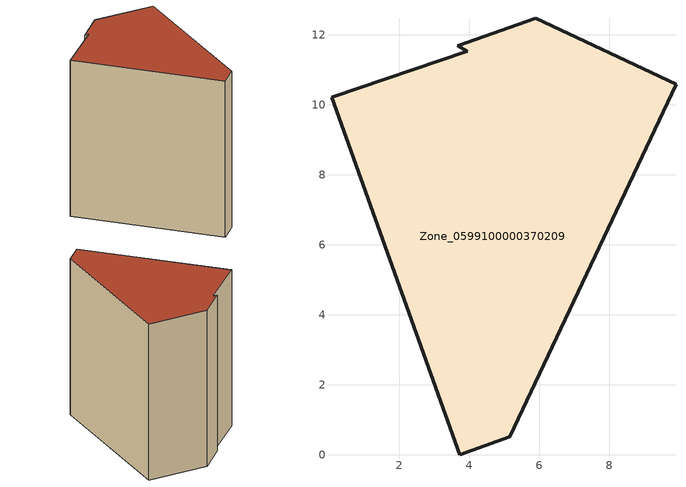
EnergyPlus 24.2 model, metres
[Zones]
Zone_0599100000370209
 floor ground (C_G): 3.73,0 0.06,10.21 3.94,11.53 3.66,11.69 5.89,12.47 9.9,10.58 5.16,0.51 z0.78
 wall outside (C_F): 5.16,0.51 9.9,10.58 5.89,12.47 3.66,11.69 3.94,11.53 0.06,10.21 3.73,0 5.16,0.51 z0.78:12.44
 roof outside (C_R): 0.06,10.21 3.73,0 5.16,0.51 9.9,10.58 5.89,12.47 3.66,11.69 3.94,11.53 z12.44
[BUILDING]
Pand.0599100000370209: North Axis=0; Terrain=City; Loads Convergence Tolerance Value=0.04; Temperature Convergence Tolerance Value=0.4; Solar Distribution=FullExterior; Maximum Number of Warmup Days=25; Minimum Number of Warmup Days=1
[Site:Location]
Rotterdam.The.Hague.AP_ZH_NLD Design_Conditions: Latitude=51.96; Longitude=4.45; Time Zone=1; Elevation=-4.5
[SITE:GROUNDTEMPERATURE:BUILDINGSURFACE]
18, 18, 18, 18, 18, 18, 18, 18, 18, 18, 18, 18
[MATERIAL] Thermal Absorptance=0.9; Solar Absorptance=0.7; Visible Absorptance=0.7
Name | Roughness | Thickness | Conductivity | Density | Specific Heat
G.TI.1992-2005 | MediumSmooth | 0.15 | 0.06 | 540 | 1210
F.TI.1992-2005 | Rough | 0.3 | 0.12 | 1920 | 840
R.TI.1992-2005 | MediumRough | 0.2 | 0.08 | 1500 | 1000
[CONSTRUCTION]
C_G: G.TI.1992-2005
C_F: F.TI.1992-2005
C_R: R.TI.1992-2005
[ZONE]
Zone_0599100000370209: Type=1; Multiplier=1; Ceiling Height=Autocalculate; Volume=Autocalculate; Floor Area=autocalculate; Part of Total Floor Area=Yes
[ZONEINFILTRATION:DESIGNFLOWRATE]
Infil_Zone_0599100000370209: Zone or ZoneList or Space or SpaceList=Zone_0599100000370209; Schedule=AlwaysOn; Design Flow Rate Calculation Method=Flow/Area; Flow Rate per Floor Area=0.0015; Constant Term Coefficient=1; Temperature Term Coefficient=0; Velocity Term Coefficient=0; Velocity Squared Term Coefficient=0
[HVACTEMPLATE:ZONE:IDEALLOADSAIRSYSTEM]
Zone_0599100000370209: Maximum Heating Supply Air Temperature=50; Minimum Cooling Supply Air Temperature=13; Maximum Heating Supply Air Humidity Ratio=0.0156; Minimum Cooling Supply Air Humidity Ratio=0.0077; Heating Limit=NoLimit; Cooling Limit=NoLimit; Dehumidification Control Type=ConstantSensibleHeatRatio; Cooling Sensible Heat Ratio=0.7; Dehumidification Setpoint=60; Humidification Control Type=None; Humidification Setpoint=30; Outdoor Air Method=None; Outdoor Air Flow Rate per Person=0.00944; Outdoor Air Flow Rate per Zone Floor Area=0; Outdoor Air Flow Rate per Zone=0; Demand Controlled Ventilation Type=None; Outdoor Air Economizer Type=NoEconomizer; Heat Recovery Type=None; Sensible Heat Recovery Effectiveness=0.7; Latent Heat Recovery Effectiveness=0.65
[ZONECONTROL:THERMOSTAT]
ThermostatControl_Zone_0599100000370209: Zone or ZoneList=Zone_0599100000370209; Control Type Schedule=DualSetpointControlType; Control 1=Thermostat_Zone_0599100000370209; Temperature Difference Between Cutout And Setpoint=0
[THERMOSTATSETPOINT:DUALSETPOINT]
Thermostat_Zone_0599100000370209: Heating Setpoint Temperature Schedule=HeatingSetpoint_Zone_0599100000370209; Cooling Setpoint Temperature Schedule=CoolingSetpoint_Zone_0599100000370209
[SCHEDULE:COMPACT]
HeatingSetpoint_Zone_0599100000370209: Through: 12/31, For: AllDays, Until: 24:00, 21
CoolingSetpoint_Zone_0599100000370209: Through: 12/31, For: AllDays, Until: 24:00, 24
DualSetpointControlType: Through: 12/31, For: AllDays, Until: 24:00, 4
AlwaysOn: Through: 12/31, For: AllDays, Until: 24:00, 1
